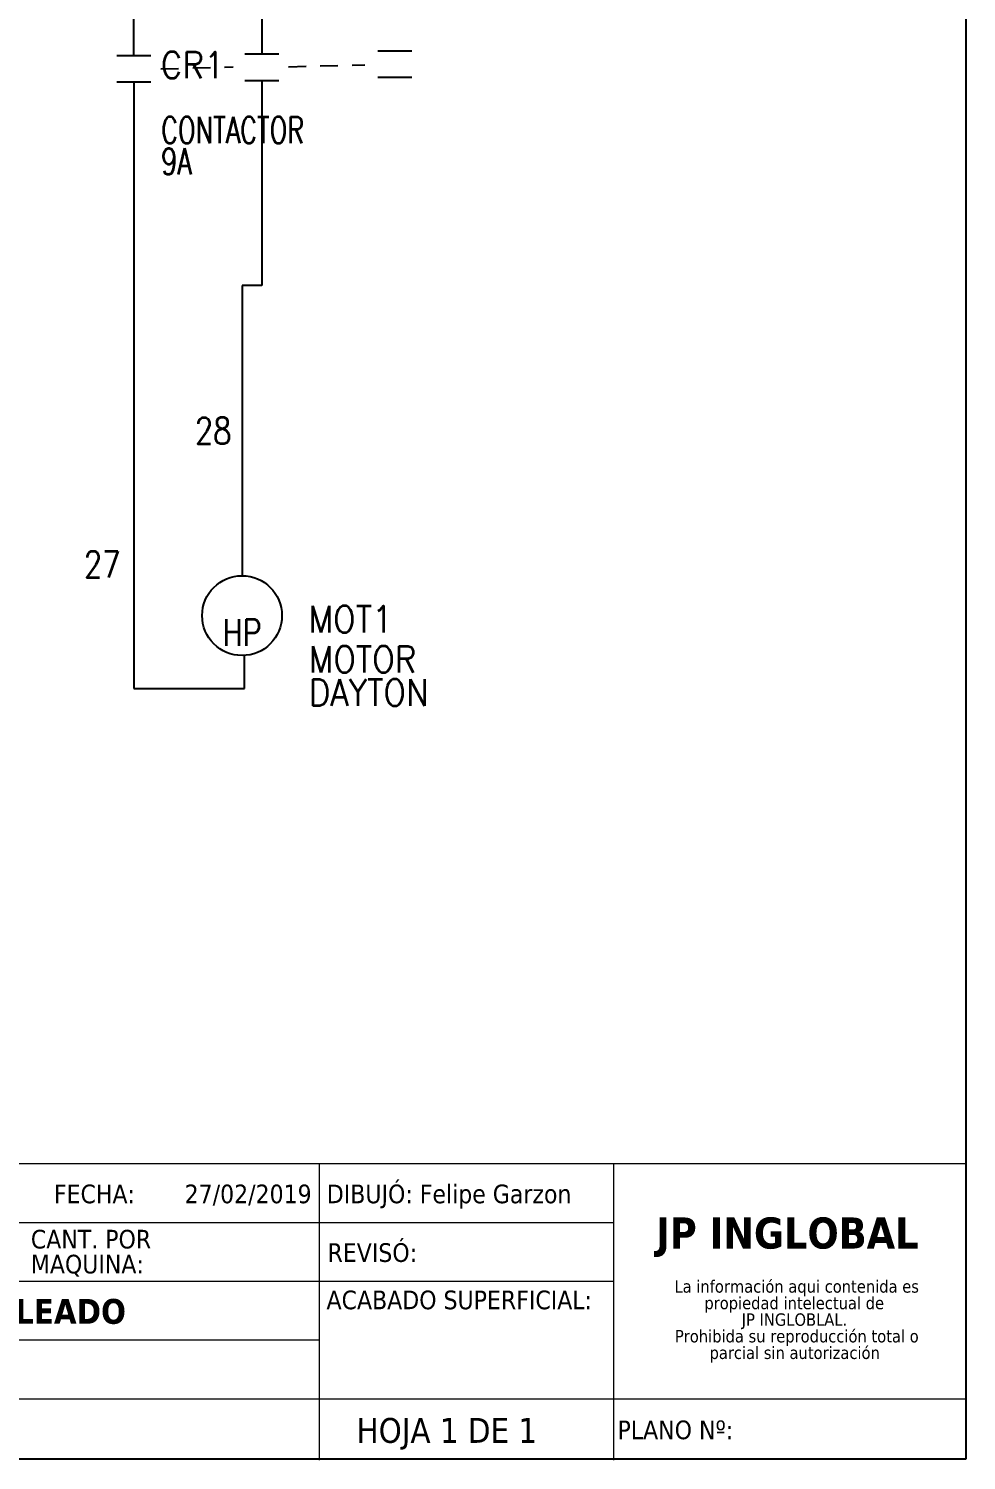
# Model space of a CAD drawing. Header units: inches. Extents: x 15 to 148, y 10 to 111.
# Drawn here: x 141.04 to 147.66, y 94.56 to 104.67 of the extents above; entities that cross this region are included whole.
import ezdxf
from ezdxf.enums import TextEntityAlignment as Align

# ---------------------------------------------------------------- set-up
doc = ezdxf.new("R2010")
doc.units = ezdxf.units.IN
doc.header["$MEASUREMENT"] = 0
doc.linetypes.add('CENTERX2', pattern=[20.32, 12.7, -2.54, 2.54, -2.54])
doc.linetypes.add('HIDDEN2', pattern=[0.1875, 0.125, -0.0625])
for name, color, linetype in [('BLK_12AWG', 7, 'Continuous'), ('CONTORNO', 179, 'Continuous'), ('DESC', 1, 'Continuous'), ('DESCCHILD', 20, 'Continuous'), ('LINK', 9, 'HIDDEN2'), ('MISC', 250, 'Continuous'), ('SYMS', 7, 'Continuous'), ('TAGS', 250, 'Continuous')]:
    doc.layers.add(name, color=color, linetype=linetype)
doc.layers.add('WIRENO', color=5, linetype='Continuous', true_color=0x0000ff)
doc.styles.add('SLDTEXTSTYLE0', font='tahoma.ttf')
doc.styles.add('SLDTEXTSTYLE1', font='')
doc.styles.add('WD', font='romans.shx')
doc.styles.get('SLDTEXTSTYLE1').set_extended_font_data('Tahoma', bold=True)

# ---------------------------------------------------------------- blocks, each defined once
blk = doc.blocks.new('SW_NOTE_2')
at = {"layer": 'CONTORNO', "color": 0, "char_height": 1.0583, "attachment_point": 2, "style": 'SLDTEXTSTYLE0'}
for s, insert in [('La información aqui contenida es ', (10.29, 1.34)), ('propiedad intelectual de', (10.08, -0.07)), ('JP INGLOBLAL.', (10.1, -1.48)), ('Prohibida su reproducción total o ', (10.3, -2.89)), ('parcial sin autorización', (10.12, -4.3))]:
    blk.add_mtext(s, dxfattribs=dict(at, insert=insert))
blk = doc.blocks.new('SW_NOTE_4')
at = {"color": 0, "linetype": 'Continuous', "lineweight": 0, "char_height": 1.587, "attachment_point": 1, "style": 'SLDTEXTSTYLE0'}
for s, insert in [('CANT. POR ', (0, 2.02)), ('MAQUINA:', (0, -0.1))]:
    blk.add_mtext(s, dxfattribs=dict(at, insert=insert))
blk = doc.blocks.new('VCR21')
at = {"linetype": 'Continuous'}
for p, q in [((-0.08, 0.0625), (0.08, 0.0625)), ((-0.08, -0.0625), (0.08, -0.0625))]:
    blk.add_line(p, q, dxfattribs=at)
at = {"style": 'WD'}
for tag, p, width in [('INST', (0.125, 0.279), 0.7), ('LOC', (0.125, 0.1094), 0.7), ('TAG2', (0.1269, -0.045), 0.9), ('XREF', (0.1287, -0.1994), 0.7), ('DESC1', (0.1287, -0.3514), 0.7), ('DESC2', (0.1287, -0.4987), 0.7), ('DESC3', (0.1287, -0.646), 0.7)]:
    blk.add_attdef(tag, p, '', height=0.125, dxfattribs=dict(at, width=width))
at = {"linetype": 'Continuous', "style": 'WD', "width": 0.9, "flags": 8}
blk.add_attdef('TERM01', text='', height=0.125, dxfattribs=at).set_placement((-0.0312, 0.125), align=Align.RIGHT)
at = {"color": 7, "style": 'WD', "flags": 1}
for tag, p in [('X2TERM01', (0, 0.0625)), ('X8TERM02', (0, -0.0625))]:
    blk.add_attdef(tag, p, '', height=0.0125, dxfattribs=at)
at = {"style": 'WD'}
for tag, p, flags in [('FAMILY', (-0.1808, 0.0031), 9), ('CONTACT', (-0.1808, -0.0135), 1)]:
    blk.add_attdef(tag, p, '', height=0.01, dxfattribs=dict(at, flags=flags))
at = {"color": 7, "style": 'WD'}
for tag, p in [('X4LINK', (-0.1406, 0)), ('X1LINK', (0.125, 0))]:
    blk.add_attdef(tag, p, '', height=0.01, dxfattribs=at)
at = {"linetype": 'Continuous', "style": 'WD', "width": 0.9, "flags": 8}
blk.add_attdef('TERM02', text='', height=0.125, dxfattribs=at).set_placement((-0.0312, -0.125), align=Align.TOP_RIGHT)
blk = doc.blocks.new('VMO12')
blk.add_circle((0, 0), 0.1875)
at = {"linetype": 'Continuous', "style": 'WD', "flags": 8}
for tag, p in [('TERM01', (-0.0312, 0.2125)), ('TERM03', (-0.2188, -0.1351))]:
    blk.add_attdef(tag, text='', height=0.125, dxfattribs=at).set_placement(p, align=Align.RIGHT)
at = {"style": 'WD'}
for tag, p, width in [('INST', (0.318, 0.2634), 0.7), ('LOC', (0.318, 0.0938), 0.7), ('TAG1', (0.3125, -0.0789), 0.9), ('DESC1', (0.3135, -0.268), 0.9), ('DESC2', (0.3135, -0.4243), 0.9), ('DESC3', (0.3135, -0.5805), 0.9), ('RATING3', (0.3135, -0.7368), 0.8), ('RATING4', (0.3135, -0.893), 0.8), ('WDTAGALT', (0.3125, -1.0625), 0.7)]:
    blk.add_attdef(tag, p, '', height=0.125, dxfattribs=dict(at, width=width))
at = {"linetype": 'Continuous', "style": 'WD', "flags": 9}
blk.add_attdef('ASSYCODE', text='', height=0.01, dxfattribs=at).set_placement((0, 0.125), align=Align.CENTER)
at = {"style": 'WD', "flags": 9}
blk.add_attdef('FAMILY', text='', height=0.01, dxfattribs=at).set_placement((-0.0053, 0.1698), align=Align.CENTER)
at = {"linetype": 'Continuous', "style": 'WD', "flags": 1}
for tag, p in [('MFG', (0, 0.1404)), ('CAT', (0, 0.1593))]:
    blk.add_attdef(tag, text='', height=0.01, dxfattribs=at).set_placement(p, align=Align.MIDDLE)
at = {"color": 7, "style": 'WD', "flags": 1}
for tag, p in [('X2TERM01', (0, 0.1875)), ('X8TERM02', (0, -0.1875))]:
    blk.add_attdef(tag, p, '', height=0.0125, dxfattribs=at)
at = {"style": 'WD', "width": 0.8}
blk.add_attdef('RATING1', text='', height=0.125, dxfattribs=at).set_placement((0, 0), align=Align.CENTER)
blk.add_attdef('RATING2', text='', height=0.125, dxfattribs=at).set_placement((0, -0.0165), align=Align.TOP_CENTER)
at = {"style": 'WD', "flags": 1}
blk.add_attdef('X0TERM03', (-0.1384, -0.1265), '', height=0.0125, dxfattribs=at)
at = {"linetype": 'Continuous', "style": 'WD', "flags": 8}
blk.add_attdef('TERM02', text='', height=0.125, dxfattribs=at).set_placement((-0.0312, -0.2094), align=Align.TOP_RIGHT)
blk = doc.blocks.new('WD_WNV')
at = {"style": 'WD', "flags": 1}
for tag, p in [('W01USER', (-0.0625, 0.0938)), ('W02USER', (-0.0625, 0.0859)), ('W03USER', (-0.0625, 0.0781)), ('W04USER', (-0.0625, 0.0703)), ('W05USER', (-0.0625, 0.0625)), ('W06USER', (-0.0625, 0.0547)), ('W07USER', (-0.0625, 0.0469)), ('W08USER', (-0.0625, 0.0391)), ('W09USER', (-0.0625, 0.0312)), ('W10USER', (-0.0625, 0.0234))]:
    blk.add_attdef(tag, text='', height=0.005, dxfattribs=at).set_placement(p, align=Align.CENTER)
at = {"linetype": 'Continuous', "style": 'WD', "width": 0.8}
blk.add_attdef('WIRENO', text='', height=0.125, dxfattribs=at).set_placement((-0.05, 0), align=Align.MIDDLE_RIGHT)

msp = doc.modelspace()

# ---------------------------------------------------------------- linework, layer by layer
at = {"color": 7, "linetype": 'Continuous'}
for p, q in [((147.66, 94.574), (147.66, 110.759)), ((126.91, 94.574), (147.66, 94.574))]:
    msp.add_line(p, q, dxfattribs=at)
at = {"color": 7, "linetype": 'CENTERX2', "lineweight": 0}
for p in [(147.66, 97.991), (136.867, 94.574)]:
    msp.add_line(p, (147.66, 94.574), dxfattribs=at)
at = {"color": 7, "linetype": 'Continuous', "lineweight": 0}
for p, q in [((147.66, 96.655), (136.87, 96.655)), ((143.095, 96.655), (143.095, 94.563)), ((145.17, 96.655), (145.17, 94.565)), ((145.17, 96.24), (138.945, 96.24)), ((145.17, 95.825), (136.87, 95.825)), ((143.095, 95.41), (136.87, 95.41)), ((147.66, 94.995), (136.87, 94.995))]:
    msp.add_line(p, q, dxfattribs=at)
at = {"layer": 'BLK_12AWG'}
for p, q in [((141.786, 104.477), (141.786, 108.965)), ((142.69, 106.012), (142.69, 104.488)), ((141.786, 104.29), (141.786, 100.009)), ((142.69, 104.301), (142.69, 102.853)), ((142.69, 102.853), (142.55, 102.853)), ((142.55, 102.853), (142.55, 100.805)), ((142.567, 100.009), (142.567, 100.242)), ((141.786, 100.009), (142.567, 100.009))]:
    msp.add_line(p, q, dxfattribs=at)
at = {"layer": 'LINK'}
for points in [[(141.977, 104.382), (142.487, 104.397)], [(142.877, 104.397), (143.417, 104.412)]]:
    msp.add_lwpolyline(points, dxfattribs=at)

# ---------------------------------------------------------------- block references
at = {"color": 7, "linetype": 'Continuous', "lineweight": 0, "xscale": 0.083, "yscale": 0.083, "zscale": 0.083}
msp.add_blockref('SW_NOTE_4', (141.06, 96.022), dxfattribs=at)
at = {"layer": 'CONTORNO', "color": 7, "xscale": 0.083, "yscale": 0.083, "zscale": 0.083}
msp.add_blockref('SW_NOTE_2', (145.609, 95.723), dxfattribs=at)
at = {"layer": 'SYMS'}
ref = msp.add_blockref('VCR21', (141.786, 104.384), dxfattribs=dict(at, xscale=1.5, yscale=1.5, zscale=1.5))
ref.add_attrib('DESC2', '9A', (141.98, 103.636), dxfattribs={"layer": 'DESCCHILD', "height": 0.1875, "style": 'WD', "width": 0.7})
ref.add_attrib('DESC1', 'CONTACTOR', (141.98, 103.857), dxfattribs={"layer": 'DESCCHILD', "color": 1, "height": 0.1875, "style": 'WD', "width": 0.7})
ref.add_attrib('TAG2', 'CR1', (141.977, 104.316), dxfattribs={"layer": 'TAGS', "height": 0.1875, "style": 'WD', "width": 0.9})
at = {"layer": 'SYMS', "xscale": 1.5, "yscale": 1.5, "zscale": 1.5}
for p in [(142.69, 104.395), (143.627, 104.417)]:
    msp.add_blockref('VCR21', p, dxfattribs=at)
at = {"layer": 'SYMS'}
ref = msp.add_blockref('VMO12', (142.55, 100.524), dxfattribs=dict(at, xscale=1.5, yscale=1.5, zscale=1.5))
ref.add_attrib('RATING2', 'HP', dxfattribs={"layer": 'MISC', "height": 0.1875, "style": 'WD', "width": 0.8}).set_placement((142.55, 100.499), align=Align.TOP_CENTER)
ref.add_attrib('DESC1', 'MOTOR', (143.02, 100.122), dxfattribs={"layer": 'DESC', "height": 0.1875, "style": 'WD', "width": 0.9})
ref.add_attrib('DESC2', 'DAYTON', (143.02, 99.887), dxfattribs={"layer": 'DESC', "height": 0.1875, "style": 'WD', "width": 0.9})
ref.add_attrib('TAG1', 'MOT1', (143.019, 100.405), dxfattribs={"layer": 'TAGS', "height": 0.1875, "style": 'WD', "width": 0.9})
at = {"layer": 'WIRENO'}
ref = msp.add_blockref('WD_WNV', (142.55, 101.829), dxfattribs=dict(at, xscale=1.5, yscale=1.5, zscale=1.5))
ref.add_attrib('WIRENO', '28', dxfattribs={"linetype": 'Continuous', "height": 0.1875, "style": 'WD', "width": 0.8}).set_placement((142.475, 101.829), align=Align.MIDDLE_RIGHT)
ref = msp.add_blockref('WD_WNV', (141.767, 100.886), dxfattribs=dict(at, xscale=1.5, yscale=1.5, zscale=1.5))
ref.add_attrib('WIRENO', '27', dxfattribs={"linetype": 'Continuous', "height": 0.1875, "style": 'WD', "width": 0.8}).set_placement((141.692, 100.886), align=Align.MIDDLE_RIGHT)

# ---------------------------------------------------------------- texts
at = {"color": 7, "linetype": 'Continuous', "lineweight": 0, "attachment_point": 1, "style": 'SLDTEXTSTYLE0'}
for s, insert, char_height in [('\\pi-0.39529,l0.52705,t1.0541;FECHA:^I27/02/2019', (141.091, 96.509), 0.13176), ('REVISÓ:', (143.153, 96.095), 0.1318), ('HOJA 1 DE 1', (143.358, 94.862), 0.17568), ('PLANO Nº:', (145.199, 94.844), 0.1318)]:
    msp.add_mtext(s, dxfattribs=dict(at, insert=insert, char_height=char_height))
at = {"layer": 'CONTORNO', "color": 7}
for s, insert, char_height, attachment_point, style in [('DIBUJÓ: Felipe Garzon', (143.148, 96.509), 0.13176, 1, 'SLDTEXTSTYLE0'), ('ORDENAR Y AJUSTAR CABLEADO', (139.842, 95.702), 0.17568, 2, 'SLDTEXTSTYLE1'), ('ACABADO SUPERFICIAL:', (143.146, 95.761), 0.13176, 1, 'SLDTEXTSTYLE0')]:
    msp.add_mtext(s, dxfattribs=dict(at, insert=insert, char_height=char_height, attachment_point=attachment_point, style=style))
at = {"layer": 'CONTORNO', "insert": (145.472, 96.277), "char_height": 0.2196, "attachment_point": 1, "style": 'SLDTEXTSTYLE1'}
msp.add_mtext('JP INGLOBAL', dxfattribs=at)

doc.saveas('drawing.dxf')
